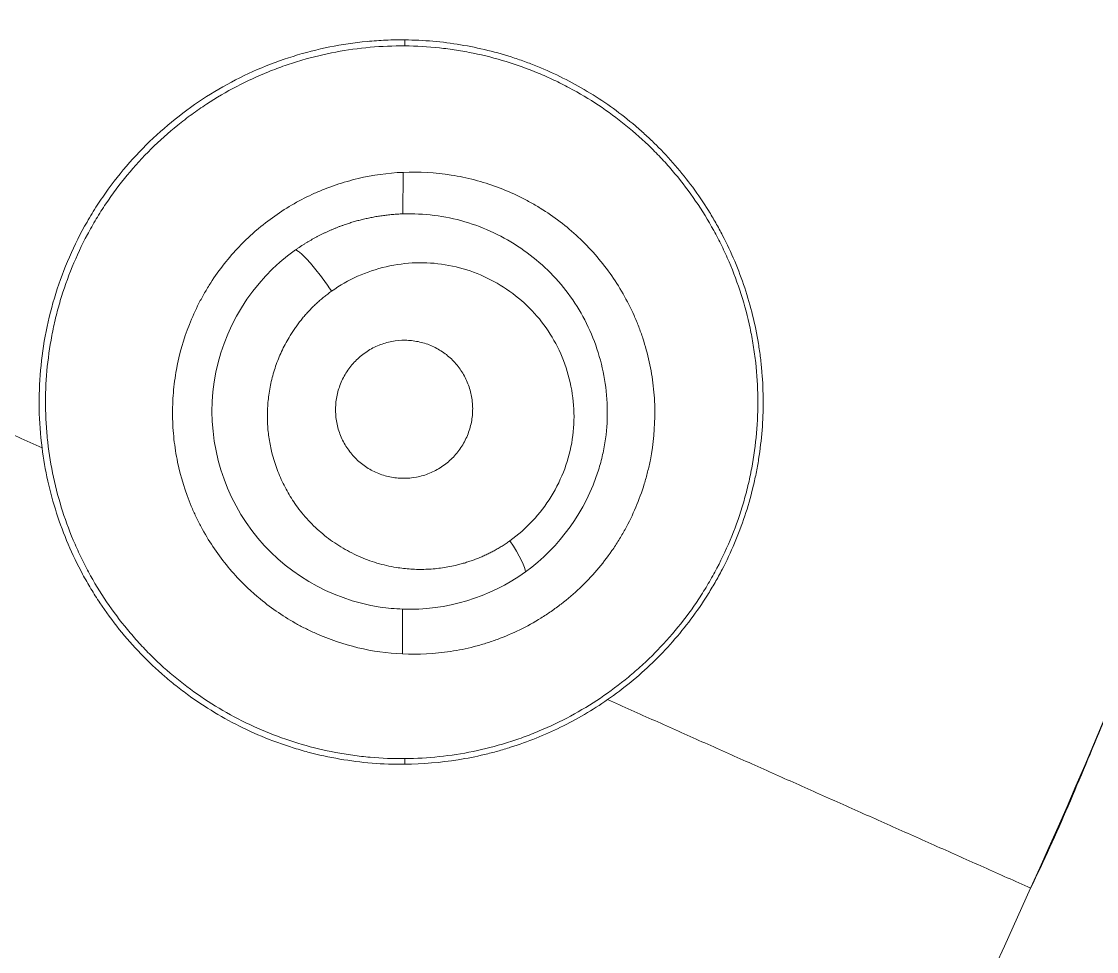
# Model space of a CAD drawing. Extents: x 541 to 1062, y 0 to 382.
# Drawn here: x 926.09 to 933.18, y 259.16 to 265.29 of the extents above; entities that cross this region are included whole.
import ezdxf

# ---------------------------------------------------------------- set-up
doc = ezdxf.new("R2010")
doc.units = 0
doc.header["$LTSCALE"] = 10
doc.header["$MEASUREMENT"] = 0
doc.layers.add('1', color=7, linetype='CONTINUOUS')

msp = doc.modelspace()

# ---------------------------------------------------------------- linework, layer by layer
at = {"layer": '1', "color": 7, "linetype": 'Continuous', "lineweight": 13}
for p, q in [((928.6153, 265.1729), (928.6153, 265.133)), ((928.6028, 264.026), (928.6031, 264.2998)), ((928.6001, 261.4211), (928.5998, 261.1255)), ((928.6153, 260.3988), (928.6153, 260.4359))]:
    msp.add_line(p, q, dxfattribs=at)
at = {"layer": '1', "color": 7, "linetype": 'Continuous', "lineweight": 18}
for radius, start, end in [(45.3527, 272.37375, 90), (41.78, 282.53337, 97.46663), (41.2, 272.64772, 90)]:
    msp.add_arc((895.7003, 276.0745), radius, start, end, dxfattribs=at)
at = {"layer": '1', "color": 7, "linetype": 'Continuous', "lineweight": 13}
msp.add_ellipse((929.233, 261.9028), major_axis=(-0.1742, 0.2443), ratio=0.145294, start_param=3.318223, end_param=4.480331, dxfattribs=at)
at = {"layer": '1', "color": 7, "linetype": 'Continuous', "lineweight": 18}
msp.add_rational_spline([(928.1535, 243.6212), (962.1214, 277.5891), (943.7381, 321.9703), (895.7003, 321.9703)], [1, 0.588455621576, 0.588455621576, 1], degree=3, dxfattribs=at)
for points, knots in [([(931.3045, 296.0517), (932.0696, 294.6666), (932.7537, 293.2374), (933.9508, 290.3105), (934.4637, 288.8127), (935.3118, 285.7689), (935.647, 284.2229), (936.1352, 281.1038), (936.2883, 279.5306), (936.4107, 276.3786), (936.38, 274.7997), (936.1356, 271.6574), (935.9219, 270.0942), (935.3147, 267.0044), (934.9212, 265.4779), (933.96, 262.4822), (933.3924, 261.0131), (932.7417, 259.5826)], [0, 0, 0, 0, 0.125, 0.125, 0.25, 0.25, 0.375, 0.375, 0.5, 0.5, 0.625, 0.625, 0.75, 0.75, 0.875, 0.875, 1, 1, 1, 1]), ([(931.1638, 295.9735), (932.7077, 293.2116), (933.9271, 290.2542), (935.6334, 284.2266), (936.1354, 281.1374), (936.4107, 274.8029), (936.1774, 271.6788), (935.2911, 267.0649), (934.9049, 265.5362), (934.1899, 263.2686), (933.9312, 262.52), (933.5149, 261.4072), (933.3711, 261.0381), (933.0677, 260.3056), (932.9159, 259.9386), (932.7415, 259.5827)], [0, 0, 0, 0, 0.25, 0.25, 0.5, 0.5, 0.75, 0.75, 0.875, 0.875, 0.9375, 0.9375, 0.96875, 0.96875, 1, 1, 1, 1]), ([(931.0556, 240.7191), (931.5335, 241.197), (932.0082, 241.6911), (932.9489, 242.7125), (933.4149, 243.2398), (934.3356, 244.3283), (934.7903, 244.8895), (935.6858, 246.0462), (936.1265, 246.6418), (936.9911, 247.8676), (937.415, 248.4979), (938.2429, 249.793), (938.6469, 250.458), (939.4318, 251.8223), (939.8128, 252.5216), (940.5482, 253.9541), (940.9028, 254.6873), (941.5821, 256.1864), (941.9069, 256.9524), (942.5234, 258.516), (942.8151, 259.3135), (943.3619, 260.9383), (943.617, 261.7655), (944.0875, 263.4477), (944.3029, 264.3026), (944.6905, 266.0373), (944.8629, 266.9172), (945.1615, 268.6989), (945.2879, 269.6007), (945.4919, 271.423), (945.5695, 272.3434), (945.6737, 274.1989), (945.7003, 275.134), (945.7003, 276.0745)], [0, 0, 0, 0, 0.0625, 0.0625, 0.125, 0.125, 0.1875, 0.1875, 0.25, 0.25, 0.3125, 0.3125, 0.375, 0.375, 0.4375, 0.4375, 0.5, 0.5, 0.5625, 0.5625, 0.625, 0.625, 0.6875, 0.6875, 0.75, 0.75, 0.8125, 0.8125, 0.875, 0.875, 0.9375, 0.9375, 1, 1, 1, 1]), ([(924.3275, 269.5546), (924.4066, 269.5539), (924.485, 269.5494), (924.6405, 269.533), (924.7945, 269.5092), (924.9457, 269.4709), (925.058, 269.4365), (925.0953, 269.4242), (925.151, 269.4042), (925.1695, 269.3973), (925.2062, 269.3831), (925.2976, 269.3465), (925.4566, 269.2713), (925.6577, 269.1516), (925.7844, 269.0588), (925.8765, 268.9841), (925.9068, 268.9583), (925.9658, 268.9056), (925.9945, 268.8785), (926.0787, 268.7956), (926.1852, 268.68), (926.2803, 268.5544), (926.3473, 268.4564), (926.3796, 268.4064), (926.4104, 268.355), (926.4305, 268.3203), (926.4404, 268.3029), (926.4885, 268.215), (926.5582, 268.0717), (926.6411, 267.8481), (926.6818, 267.6934), (926.7026, 267.5949), (926.7066, 267.5751), (926.7139, 267.5353), (926.7174, 267.5153), (926.727, 267.4553), (926.7324, 267.4153), (926.7455, 267.2951), (926.755, 267.1348), (926.7488, 266.9742), (926.7381, 266.8536), (926.7312, 266.7933), (926.7221, 266.7329), (926.7155, 266.6927), (926.7119, 266.6725), (926.6929, 266.5726), (926.6547, 266.4153), (926.5748, 266.1873), (926.5065, 266.0405), (926.459, 265.9505), (926.4493, 265.9325), (926.4294, 265.897), (926.3989, 265.8442), (926.3667, 265.7929), (926.2999, 265.6921), (926.2047, 265.5628), (926.0973, 265.4434), (926.0263, 265.372), (926.0119, 265.3578), (925.9827, 265.3299), (925.9679, 265.3161), (925.9231, 265.2752), (925.8927, 265.2488), (925.7999, 265.1723), (925.6719, 265.077), (925.5359, 264.9949), (925.4309, 264.9383), (925.3953, 264.9203), (925.3232, 264.8859), (925.2866, 264.8695), (925.1763, 264.8233), (925.0274, 264.7695), (924.7989, 264.7109), (924.6433, 264.6867), (924.5252, 264.6741), (924.4857, 264.6709), (924.4066, 264.6663), (924.3671, 264.665), (924.3275, 264.6647)], [0, 0, 0, 0, 0.03125, 0.03125, 0.0625, 0.09375, 0.09375, 0.109375, 0.109375, 0.117188, 0.117188, 0.125, 0.15625, 0.1875, 0.21875, 0.21875, 0.234375, 0.234375, 0.25, 0.25, 0.28125, 0.3125, 0.3125, 0.328125, 0.335937, 0.335937, 0.34375, 0.34375, 0.375, 0.40625, 0.4375, 0.4375, 0.445312, 0.445312, 0.453125, 0.453125, 0.46875, 0.46875, 0.5, 0.53125, 0.53125, 0.546875, 0.554687, 0.554687, 0.5625, 0.5625, 0.59375, 0.625, 0.65625, 0.65625, 0.664062, 0.664062, 0.671875, 0.6875, 0.6875, 0.71875, 0.75, 0.75, 0.757813, 0.757813, 0.765625, 0.765625, 0.78125, 0.78125, 0.8125, 0.84375, 0.84375, 0.859375, 0.859375, 0.875, 0.875, 0.90625, 0.9375, 0.96875, 0.96875, 0.984375, 0.984375, 1, 1, 1, 1]), ([(924.3275, 264.7095), (924.4055, 264.7101), (924.5603, 264.7189), (924.789, 264.7542), (924.9392, 264.7924), (925.0509, 264.8267), (925.088, 264.8391), (925.1619, 264.8658), (925.1984, 264.88), (925.3065, 264.9252), (925.447, 264.9922), (925.5804, 265.0724), (925.7102, 265.1594), (925.7732, 265.2063), (925.865, 265.2818), (925.8949, 265.3077), (925.9532, 265.3608), (925.9816, 265.3879), (926.0647, 265.4714), (926.1698, 265.5878), (926.2633, 265.7144), (926.3291, 265.8133), (926.3503, 265.8469), (926.3911, 265.9155), (926.4106, 265.9501), (926.4663, 266.0552), (926.5332, 266.1981), (926.5857, 266.3467), (926.6196, 266.4603), (926.6352, 266.5177), (926.6487, 266.5758), (926.6573, 266.6148), (926.6613, 266.6344), (926.6802, 266.7322), (926.7024, 266.889), (926.7125, 267.1247), (926.7037, 267.2824), (926.6933, 267.381), (926.6909, 267.4008), (926.6858, 267.4402), (926.6773, 267.499), (926.6667, 267.5572), (926.6428, 267.6726), (926.6036, 267.8242), (926.5498, 267.9711), (926.504, 268.0795), (926.4878, 268.1154), (926.4535, 268.1865), (926.4356, 268.2214), (926.3794, 268.3246), (926.2984, 268.4575), (926.2054, 268.5814), (926.131, 268.671), (926.0927, 268.715), (926.0527, 268.7576), (926.0257, 268.7858), (926.0119, 268.7997), (925.9425, 268.8685), (925.8271, 268.9722), (925.6412, 269.1093), (925.5089, 269.1885), (925.4235, 269.2342), (925.4063, 269.2431), (925.3716, 269.2606), (925.3541, 269.2692), (925.3014, 269.2941), (925.266, 269.3098), (925.159, 269.3543), (925.0143, 269.4064), (924.8655, 269.4444), (924.7147, 269.4753), (924.6382, 269.4872), (924.4832, 269.5035), (924.4055, 269.5079), (924.3275, 269.5085)], [0, 0, 0, 0, 0.03125, 0.0625, 0.09375, 0.09375, 0.109375, 0.109375, 0.125, 0.125, 0.15625, 0.1875, 0.1875, 0.21875, 0.21875, 0.234375, 0.234375, 0.25, 0.25, 0.28125, 0.3125, 0.3125, 0.328125, 0.328125, 0.34375, 0.34375, 0.375, 0.40625, 0.40625, 0.421875, 0.429687, 0.429687, 0.4375, 0.4375, 0.46875, 0.5, 0.53125, 0.53125, 0.539062, 0.539062, 0.546875, 0.5625, 0.5625, 0.59375, 0.625, 0.625, 0.640625, 0.640625, 0.65625, 0.65625, 0.6875, 0.71875, 0.71875, 0.734375, 0.742188, 0.742188, 0.75, 0.75, 0.78125, 0.8125, 0.84375, 0.84375, 0.851563, 0.851563, 0.859375, 0.859375, 0.875, 0.875, 0.90625, 0.9375, 0.9375, 0.96875, 0.96875, 1, 1, 1, 1]), ([(926.2224, 262.4851), (926.2116, 262.5703), (926.1993, 262.7405), (926.2052, 262.9107), (926.2202, 263.0809), (926.2323, 263.1659), (926.2661, 263.336), (926.2875, 263.4194), (926.3389, 263.583), (926.3689, 263.6632), (926.4375, 263.8203), (926.4762, 263.8972), (926.5408, 264.0101), (926.5633, 264.047), (926.6101, 264.1193), (926.6344, 264.1546), (926.7098, 264.2584), (926.7636, 264.3246), (926.878, 264.451), (926.9387, 264.5113), (927.0671, 264.6257), (927.1337, 264.6788), (927.2713, 264.7772), (927.4135, 264.8677), (927.5644, 264.9429), (927.7199, 265.0102), (927.7986, 265.0394), (927.9577, 265.0891), (928.1185, 265.1303), (928.2828, 265.1546), (928.4072, 265.1664), (928.4489, 265.1692), (928.5321, 265.1727), (928.5737, 265.1734), (928.6153, 265.1729)], [0, 0, 0, 0, 0.0625, 0.125, 0.125, 0.1875, 0.1875, 0.25, 0.25, 0.3125, 0.3125, 0.375, 0.375, 0.40625, 0.40625, 0.4375, 0.4375, 0.5, 0.5, 0.5625, 0.5625, 0.625, 0.625, 0.6875, 0.75, 0.75, 0.8125, 0.8125, 0.875, 0.9375, 0.9375, 0.96875, 0.96875, 1, 1, 1, 1]), ([(928.6153, 265.133), (928.5384, 265.1337), (928.3854, 265.1275), (928.1589, 265.0961), (928.0099, 265.0605), (927.8988, 265.0281), (927.8619, 265.0163), (927.7884, 264.9908), (927.7521, 264.9772), (927.6444, 264.9338), (927.5044, 264.8692), (927.3712, 264.791), (927.2739, 264.7272), (927.2419, 264.705), (927.1788, 264.659), (927.1477, 264.6351), (927.0558, 264.5608), (926.9392, 264.4563), (926.7814, 264.2838), (926.6876, 264.1581), (926.6327, 264.0762), (926.6219, 264.0596), (926.6006, 264.0262), (926.5902, 264.0093), (926.5596, 263.9583), (926.5402, 263.9239), (926.4846, 263.8197), (926.4179, 263.6777), (926.3656, 263.5298), (926.3319, 263.4165), (926.3216, 263.3784), (926.3076, 263.3207), (926.3031, 263.3013), (926.2947, 263.2626), (926.275, 263.1657), (926.2508, 262.9908), (926.2449, 262.8348), (926.2463, 262.7175), (926.2484, 262.6588), (926.2528, 262.6), (926.2562, 262.5608), (926.2582, 262.5411), (926.2692, 262.4434), (926.2818, 262.3664), (926.3145, 262.2147), (926.3545, 262.0652), (926.409, 261.9202), (926.4478, 261.831), (926.4558, 261.8132), (926.4721, 261.7779), (926.4973, 261.7254), (926.5242, 261.6742), (926.5804, 261.5735), (926.6615, 261.4436), (926.7547, 261.3223), (926.8291, 261.2347), (926.8547, 261.206), (926.9074, 261.1498), (926.9344, 261.1224), (927.0168, 261.0427), (927.1312, 260.9425), (927.2542, 260.8541), (927.3815, 260.7717), (927.4474, 260.7334), (927.5834, 260.6631), (927.7218, 260.5999), (927.936, 260.5261), (928.0833, 260.4908), (928.1954, 260.4696), (928.2331, 260.4634), (928.309, 260.4528), (928.3472, 260.4485), (928.4617, 260.4383), (928.5383, 260.4352), (928.6153, 260.4359)], [0, 0, 0, 0, 0.03125, 0.0625, 0.09375, 0.09375, 0.109375, 0.109375, 0.125, 0.125, 0.15625, 0.1875, 0.1875, 0.203125, 0.203125, 0.21875, 0.21875, 0.25, 0.28125, 0.3125, 0.3125, 0.320313, 0.320313, 0.328125, 0.328125, 0.34375, 0.34375, 0.375, 0.40625, 0.40625, 0.421875, 0.421875, 0.429688, 0.429688, 0.4375, 0.46875, 0.5, 0.5, 0.515625, 0.523438, 0.523438, 0.53125, 0.53125, 0.5625, 0.5625, 0.59375, 0.625, 0.625, 0.632813, 0.632813, 0.640625, 0.65625, 0.65625, 0.6875, 0.71875, 0.71875, 0.734375, 0.734375, 0.75, 0.75, 0.78125, 0.8125, 0.8125, 0.84375, 0.84375, 0.875, 0.90625, 0.9375, 0.9375, 0.953125, 0.953125, 0.96875, 0.96875, 1, 1, 1, 1]), ([(928.6153, 265.1729), (928.7397, 265.1716), (928.862, 265.1607), (929.103, 265.1206), (929.2215, 265.0915), (929.3674, 265.0434), (929.3964, 265.0332), (929.4542, 265.0116), (929.4829, 265.0003), (929.568, 264.9647), (929.6236, 264.9389), (929.7867, 264.8555), (929.8907, 264.7918), (930.0397, 264.684), (930.0881, 264.6461), (930.159, 264.5859), (930.1823, 264.5654), (930.2279, 264.5235), (930.2502, 264.5022), (930.3596, 264.3936), (930.44, 264.3005), (930.5497, 264.1515), (930.5845, 264.1002), (930.6339, 264.0209), (930.6499, 263.9941), (930.6809, 263.9396), (930.696, 263.9118), (930.7682, 263.7724), (930.8168, 263.6572), (930.8956, 263.4198), (930.926, 263.2975), (930.9518, 263.14), (930.9563, 263.1083), (930.9641, 263.0449), (930.9738, 262.9497), (930.9778, 262.8546), (930.9782, 262.6642), (930.9685, 262.5371), (930.9431, 262.3782), (930.9374, 262.3464), (930.9246, 262.2829), (930.9036, 262.1884), (930.877, 262.0959), (930.8166, 261.9136), (930.7667, 261.7956), (930.6922, 261.6528), (930.6766, 261.6244), (930.6443, 261.5682), (930.6276, 261.5405), (930.5761, 261.4587), (930.5398, 261.4059), (930.4249, 261.2526), (930.3406, 261.157), (930.2025, 261.0237), (930.1544, 260.9809), (930.0554, 260.8997), (930.0044, 260.8611), (929.9519, 260.8247)], [0, 0, 0, 0, 0.0625, 0.0625, 0.125, 0.125, 0.140625, 0.140625, 0.15625, 0.15625, 0.1875, 0.1875, 0.25, 0.25, 0.28125, 0.28125, 0.296875, 0.296875, 0.3125, 0.3125, 0.375, 0.375, 0.40625, 0.40625, 0.421875, 0.421875, 0.4375, 0.4375, 0.5, 0.5, 0.5625, 0.5625, 0.578125, 0.578125, 0.59375, 0.625, 0.625, 0.6875, 0.6875, 0.703125, 0.703125, 0.71875, 0.75, 0.75, 0.8125, 0.8125, 0.828125, 0.828125, 0.84375, 0.84375, 0.875, 0.875, 0.9375, 0.9375, 0.96875, 0.96875, 1, 1, 1, 1]), ([(928.6153, 260.4359), (928.6914, 260.4365), (928.8425, 260.4453), (929.066, 260.4799), (929.2128, 260.5174), (929.3222, 260.551), (929.3585, 260.5632), (929.4308, 260.5894), (929.4665, 260.6034), (929.5724, 260.6477), (929.7101, 260.7135), (929.8409, 260.7924), (929.9682, 260.8779), (930.0301, 260.924), (930.1201, 260.9984), (930.1495, 261.0239), (930.2067, 261.0762), (930.2346, 261.1029), (930.3161, 261.1851), (930.4192, 261.2998), (930.5109, 261.4246), (930.5754, 261.5222), (930.5962, 261.5554), (930.6361, 261.623), (930.6552, 261.6571), (930.7096, 261.7606), (930.7748, 261.9014), (930.8259, 262.0478), (930.8588, 262.1598), (930.8688, 262.1974), (930.8871, 262.2735), (930.8953, 262.3119), (930.917, 262.4272), (930.938, 262.5811), (930.9466, 262.8125), (930.9372, 262.9671), (930.9242, 263.0832), (930.919, 263.1217), (930.9066, 263.198), (930.8995, 263.2358), (930.8755, 263.3485), (930.8364, 263.4964), (930.7831, 263.6397), (930.7453, 263.7278), (930.7375, 263.7454), (930.7215, 263.7803), (930.7132, 263.7978), (930.6879, 263.8495), (930.6703, 263.8834), (930.6152, 263.9835), (930.5358, 264.1126), (930.4446, 264.2329), (930.3719, 264.32), (930.3469, 264.3484), (930.2954, 264.4042), (930.2689, 264.4317), (930.1878, 264.5115), (930.0754, 264.6118), (929.8944, 264.7447), (929.7655, 264.8216), (929.6657, 264.8748), (929.6318, 264.8918), (929.5635, 264.9241), (929.5291, 264.9393), (929.3559, 265.0112), (929.2131, 265.055), (929.0295, 265.0927), (928.9925, 265.0994), (928.9179, 265.111), (928.8804, 265.1159), (928.7672, 265.1279), (928.6914, 265.1323), (928.6153, 265.133)], [0, 0, 0, 0, 0.03125, 0.0625, 0.09375, 0.09375, 0.109375, 0.109375, 0.125, 0.125, 0.15625, 0.1875, 0.1875, 0.21875, 0.21875, 0.234375, 0.234375, 0.25, 0.25, 0.28125, 0.3125, 0.3125, 0.328125, 0.328125, 0.34375, 0.34375, 0.375, 0.40625, 0.40625, 0.421875, 0.421875, 0.4375, 0.4375, 0.46875, 0.5, 0.53125, 0.53125, 0.546875, 0.546875, 0.5625, 0.5625, 0.59375, 0.625, 0.625, 0.632812, 0.632812, 0.640625, 0.640625, 0.65625, 0.65625, 0.6875, 0.71875, 0.71875, 0.734375, 0.734375, 0.75, 0.75, 0.78125, 0.8125, 0.84375, 0.84375, 0.859375, 0.859375, 0.875, 0.875, 0.9375, 0.9375, 0.953125, 0.953125, 0.96875, 0.96875, 1, 1, 1, 1]), ([(928.6031, 264.2998), (928.5024, 264.2955), (928.4035, 264.2817), (928.2576, 264.2473), (928.2094, 264.2335), (928.1378, 264.2092), (928.114, 264.2005), (928.0667, 264.1819), (928.0432, 264.172), (927.9275, 264.1201), (927.8398, 264.0701), (927.7154, 263.9826), (927.6752, 263.9513), (927.6167, 263.9011), (927.5975, 263.8838), (927.5602, 263.8485), (927.542, 263.8304), (927.4536, 263.7381), (927.3903, 263.6579), (927.3209, 263.5498), (927.3075, 263.5278), (927.2816, 263.4829), (927.2692, 263.46), (927.2339, 263.391), (927.2127, 263.3441), (927.1563, 263.2011), (927.1279, 263.1025), (927.1045, 262.975), (927.1005, 262.9494), (927.0937, 262.8984), (927.0909, 262.8728), (927.0844, 262.7963), (927.0808, 262.6943), (927.087, 262.5924), (927.0953, 262.516), (927.0987, 262.4905), (927.1068, 262.4397), (927.1114, 262.4146), (927.1374, 262.2899), (927.1675, 262.1935), (927.2163, 262.077), (927.2266, 262.0539), (927.2484, 262.0081), (927.2599, 261.9854), (927.2958, 261.9184), (927.3217, 261.8753), (927.4048, 261.7504), (927.4676, 261.6729), (927.5554, 261.5834), (927.5734, 261.5658), (927.6102, 261.5317), (927.6663, 261.4821), (927.7647, 261.4067), (927.8484, 261.3541), (927.9132, 261.3175), (927.9351, 261.3058), (927.9795, 261.2834), (928.0021, 261.2726), (928.1162, 261.2216), (928.2098, 261.19), (928.4014, 261.1443), (928.4994, 261.1303), (928.5998, 261.1255)], [0, 0, 0, 0, 0.0625, 0.0625, 0.09375, 0.09375, 0.109375, 0.109375, 0.125, 0.125, 0.1875, 0.1875, 0.21875, 0.21875, 0.234375, 0.234375, 0.25, 0.25, 0.3125, 0.3125, 0.328125, 0.328125, 0.34375, 0.34375, 0.375, 0.375, 0.4375, 0.4375, 0.453125, 0.453125, 0.46875, 0.46875, 0.5, 0.53125, 0.53125, 0.546875, 0.546875, 0.5625, 0.5625, 0.625, 0.625, 0.640625, 0.640625, 0.65625, 0.65625, 0.6875, 0.6875, 0.75, 0.75, 0.765625, 0.765625, 0.78125, 0.8125, 0.84375, 0.84375, 0.859375, 0.859375, 0.875, 0.875, 0.9375, 0.9375, 1, 1, 1, 1]), ([(928.5998, 261.1255), (928.7061, 261.1205), (928.8115, 261.1261), (928.968, 261.1501), (929.02, 261.1607), (929.0975, 261.1807), (929.1234, 261.1881), (929.1747, 261.2041), (929.2, 261.2127), (929.3255, 261.259), (929.4213, 261.3057), (929.5354, 261.3764), (929.5579, 261.3912), (929.6024, 261.422), (929.6244, 261.4381), (929.6891, 261.4879), (929.7301, 261.5231), (929.8475, 261.6346), (929.9181, 261.7166), (929.9962, 261.8291), (930.0113, 261.8521), (930.0401, 261.8987), (930.0539, 261.9222), (930.0933, 261.9937), (930.1406, 262.0914), (930.1779, 262.1937), (930.202, 262.2722), (930.2093, 262.2987), (930.2227, 262.352), (930.2287, 262.3787), (930.2549, 262.5124), (930.2647, 262.6202), (930.2632, 262.756), (930.2622, 262.7832), (930.2588, 262.8378), (930.2564, 262.8649), (930.2471, 262.9457), (930.2294, 263.052), (930.2011, 263.1554), (930.176, 263.2319), (930.167, 263.2572), (930.1476, 263.3075), (930.1372, 263.3325), (930.0826, 263.4553), (930.0298, 263.5474), (929.9374, 263.6769), (929.9045, 263.7186), (929.8341, 263.7989), (929.7972, 263.8369), (929.6816, 263.9448), (929.5982, 264.0085), (929.4859, 264.0778), (929.463, 264.0912), (929.4166, 264.1167), (929.3932, 264.1289), (929.3223, 264.1634), (929.2259, 264.2046), (929.1261, 264.2361), (929.0499, 264.256), (929.0243, 264.2621), (928.9726, 264.2729), (928.9465, 264.2777), (928.8154, 264.2984), (928.7097, 264.3045), (928.6031, 264.2998)], [0, 0, 0, 0, 0.0625, 0.0625, 0.09375, 0.09375, 0.109375, 0.109375, 0.125, 0.125, 0.1875, 0.1875, 0.203125, 0.203125, 0.21875, 0.21875, 0.25, 0.25, 0.3125, 0.3125, 0.328125, 0.328125, 0.34375, 0.34375, 0.375, 0.40625, 0.40625, 0.421875, 0.421875, 0.4375, 0.4375, 0.5, 0.5, 0.515625, 0.515625, 0.53125, 0.53125, 0.5625, 0.59375, 0.59375, 0.609375, 0.609375, 0.625, 0.625, 0.6875, 0.6875, 0.71875, 0.71875, 0.75, 0.75, 0.8125, 0.8125, 0.828125, 0.828125, 0.84375, 0.84375, 0.875, 0.90625, 0.90625, 0.921875, 0.921875, 0.9375, 0.9375, 1, 1, 1, 1]), ([(929.3076, 261.8712), (929.4168, 261.9491), (929.5072, 262.0461), (929.6525, 262.2816), (929.6991, 262.4079), (929.7295, 262.6067), (929.7329, 262.6731), (929.7262, 262.806), (929.7159, 262.8736), (929.6663, 263.0704), (929.6097, 263.19), (929.4543, 263.3996), (929.3581, 263.4869), (929.1308, 263.6251), (929.0104, 263.67), (928.7516, 263.712), (928.6239, 263.7081), (928.3608, 263.6476), (928.2406, 263.5938), (928.1318, 263.5162)], [0, 0, 0, 0, 0.125, 0.125, 0.25, 0.25, 0.3125, 0.3125, 0.375, 0.375, 0.5, 0.5, 0.625, 0.625, 0.75, 0.75, 0.875, 0.875, 1, 1, 1, 1]), ([(928.1318, 263.5162), (928.1276, 263.5132), (928.1192, 263.5072), (928.1068, 263.498), (928.0946, 263.4886), (928.0825, 263.479), (928.0706, 263.4692), (928.0588, 263.4593), (928.0473, 263.4492), (928.0358, 263.4389), (928.0246, 263.4284), (928.0135, 263.4178), (928.0026, 263.4069), (927.9918, 263.3959), (927.9812, 263.3848), (927.9708, 263.3734), (927.9606, 263.3619), (927.9505, 263.3502), (927.9406, 263.3383), (927.9308, 263.3262), (927.9212, 263.314), (927.9118, 263.3016), (927.9025, 263.289), (927.8934, 263.2762), (927.8845, 263.2633), (927.8757, 263.2502), (927.8671, 263.2369), (927.8428, 263.198), (927.8064, 263.1318), (927.7657, 263.0349), (927.7356, 262.9347), (927.7167, 262.8341), (927.7078, 262.7349), (927.7083, 262.6386), (927.7183, 262.5433), (927.735, 262.462), (927.7542, 262.3946), (927.7727, 262.3405), (927.7939, 262.2879), (927.8179, 262.2369), (927.8447, 262.1875), (927.8741, 262.1396), (927.9203, 262.0731), (927.9884, 261.9921), (928.085, 261.9039), (928.1925, 261.8289), (928.3083, 261.7677), (928.4306, 261.7222), (928.5471, 261.6956), (928.6551, 261.6833), (928.753, 261.6818), (928.851, 261.6901), (928.926, 261.7038), (928.9782, 261.7167), (929.0079, 261.725), (929.0372, 261.7341), (929.0661, 261.744), (929.0946, 261.7548), (929.1227, 261.7664), (929.1503, 261.7789), (929.1776, 261.7922), (929.2044, 261.8063), (929.2309, 261.8212), (929.2569, 261.837), (929.2825, 261.8536), (929.2993, 261.8654), (929.3076, 261.8712)], [0, 0, 0, 0, 0.004844, 0.009676, 0.014498, 0.019311, 0.024115, 0.028913, 0.033705, 0.038493, 0.043278, 0.04806, 0.052843, 0.057626, 0.06241, 0.067198, 0.071991, 0.076788, 0.081593, 0.086406, 0.091228, 0.096061, 0.100905, 0.105763, 0.110634, 0.115521, 0.120424, 0.125345, 0.158126, 0.190427, 0.222628, 0.255114, 0.285342, 0.315167, 0.344883, 0.374786, 0.392899, 0.410838, 0.428657, 0.446408, 0.464147, 0.481928, 0.499805, 0.541215, 0.582635, 0.624735, 0.666756, 0.708276, 0.749949, 0.781302, 0.812421, 0.843594, 0.875103, 0.884925, 0.894678, 0.904373, 0.914017, 0.923619, 0.933188, 0.942733, 0.952263, 0.961786, 0.971313, 0.980851, 0.990411, 1, 1, 1, 1]), ([(928.1581, 262.7415), (928.1585, 262.7717), (928.1619, 262.8014), (928.1712, 262.8453), (928.175, 262.8598), (928.1841, 262.8885), (928.1894, 262.9028), (928.2072, 262.9442), (928.2217, 262.9704), (928.2471, 263.0075), (928.2563, 263.0196), (928.2757, 263.0426), (928.2859, 263.0535), (928.3178, 263.0847), (928.341, 263.1033), (928.3912, 263.136), (928.4174, 263.1496), (928.4583, 263.166), (928.4722, 263.1708), (928.5005, 263.1791), (928.515, 263.1825), (928.5582, 263.1907), (928.5871, 263.1933), (928.6308, 263.193), (928.6455, 263.1921), (928.6745, 263.1891), (928.6889, 263.1868), (928.7314, 263.1781), (928.759, 263.1696), (928.7993, 263.1528), (928.8125, 263.1465), (928.8381, 263.1327), (928.8628, 263.1178), (928.886, 263.1006), (928.9085, 263.0822), (928.9193, 263.0724), (928.9505, 263.0412), (928.969, 263.0187), (928.9934, 262.9824), (929.001, 262.9699), (929.0149, 262.944), (929.0214, 262.9305), (929.0385, 262.8896), (929.0472, 262.8614), (929.0561, 262.8179), (929.0584, 262.8032), (929.0615, 262.7733), (929.0623, 262.7583), (929.0624, 262.7432)], [0, 0, 0, 0, 0.0625, 0.0625, 0.09375, 0.09375, 0.125, 0.125, 0.1875, 0.1875, 0.21875, 0.21875, 0.25, 0.25, 0.3125, 0.3125, 0.375, 0.375, 0.40625, 0.40625, 0.4375, 0.4375, 0.5, 0.5, 0.53125, 0.53125, 0.5625, 0.5625, 0.625, 0.625, 0.65625, 0.65625, 0.6875, 0.71875, 0.71875, 0.75, 0.75, 0.8125, 0.8125, 0.84375, 0.84375, 0.875, 0.875, 0.9375, 0.9375, 0.96875, 0.96875, 1, 1, 1, 1]), ([(929.0624, 262.7432), (929.0625, 262.7127), (929.0597, 262.6826), (929.051, 262.6381), (929.0473, 262.6233), (929.0385, 262.5941), (929.0334, 262.5796), (929.0159, 262.5375), (929.0017, 262.5108), (928.9763, 262.4729), (928.9672, 262.4606), (928.9478, 262.4371), (928.9275, 262.4148), (928.9051, 262.3947), (928.8818, 262.3757), (928.8696, 262.3667), (928.8317, 262.3417), (928.8053, 262.3278), (928.764, 262.311), (928.7499, 262.306), (928.7212, 262.2975), (928.7067, 262.294), (928.6631, 262.2857), (928.6338, 262.283), (928.5895, 262.2833), (928.5746, 262.2842), (928.5453, 262.2873), (928.5308, 262.2896), (928.4879, 262.2985), (928.4599, 262.3071), (928.4191, 262.3244), (928.4059, 262.3308), (928.3801, 262.3449), (928.3552, 262.3601), (928.3318, 262.3777), (928.3092, 262.3966), (928.2982, 262.4067), (928.2671, 262.4383), (928.2486, 262.4612), (928.2243, 262.4983), (928.2168, 262.5111), (928.2029, 262.5376), (928.1966, 262.5513), (928.1799, 262.5928), (928.1715, 262.6214), (928.1632, 262.6657), (928.1611, 262.6808), (928.1585, 262.711), (928.1579, 262.7263), (928.1581, 262.7415)], [0, 0, 0, 0, 0.0625, 0.0625, 0.09375, 0.09375, 0.125, 0.125, 0.1875, 0.1875, 0.21875, 0.21875, 0.25, 0.28125, 0.28125, 0.3125, 0.3125, 0.375, 0.375, 0.40625, 0.40625, 0.4375, 0.4375, 0.5, 0.5, 0.53125, 0.53125, 0.5625, 0.5625, 0.625, 0.625, 0.65625, 0.65625, 0.6875, 0.71875, 0.71875, 0.75, 0.75, 0.8125, 0.8125, 0.84375, 0.84375, 0.875, 0.875, 0.9375, 0.9375, 0.96875, 0.96875, 1, 1, 1, 1]), ([(928.6153, 260.3988), (928.4697, 260.3973), (928.3266, 260.409), (928.1154, 260.4453), (928.0456, 260.4606), (927.9418, 260.4882), (927.9074, 260.4982), (927.8388, 260.5199), (927.8045, 260.5315), (927.635, 260.5935), (927.5057, 260.6546), (927.3211, 260.763), (927.261, 260.8019), (927.1734, 260.8645), (927.1446, 260.8861), (927.0877, 260.9308), (927.0597, 260.9539), (926.9224, 261.0722), (926.8223, 261.1757), (926.6867, 261.344), (926.6439, 261.4023), (926.5834, 261.4931), (926.5639, 261.524), (926.5261, 261.5868), (926.5078, 261.6189), (926.4205, 261.7804), (926.3633, 261.9145), (926.2961, 262.1229), (926.2769, 262.1936), (926.2447, 262.3375), (926.2319, 262.4106), (926.2224, 262.4851)], [0, 0, 0, 0, 0.125, 0.125, 0.1875, 0.1875, 0.21875, 0.21875, 0.25, 0.25, 0.375, 0.375, 0.4375, 0.4375, 0.46875, 0.46875, 0.5, 0.5, 0.625, 0.625, 0.6875, 0.6875, 0.71875, 0.71875, 0.75, 0.75, 0.875, 0.875, 0.9375, 0.9375, 1, 1, 1, 1]), ([(920.6768, 261.5796), (920.7252, 261.551), (920.822, 261.4939), (920.9672, 261.4082), (921.1123, 261.3226), (921.2573, 261.2369), (921.4023, 261.1512), (921.5471, 261.0656), (921.692, 260.9799), (921.8367, 260.8942), (921.9814, 260.8086), (922.126, 260.7229), (922.2705, 260.6372), (922.4149, 260.5515), (922.5593, 260.4658), (922.7036, 260.3801), (922.8478, 260.2944), (922.9919, 260.2087), (923.136, 260.1229), (923.2799, 260.0372), (923.4238, 259.9514), (923.5676, 259.8657), (923.7113, 259.7799), (923.8549, 259.6941), (923.9985, 259.6083), (924.1419, 259.5224), (924.2853, 259.4366), (924.4285, 259.3507), (924.5717, 259.2648), (924.7148, 259.1789), (924.8578, 259.0929), (925.0007, 259.007), (925.1435, 258.921), (925.2862, 258.835), (925.4288, 258.7489), (925.5713, 258.6629), (925.7239, 258.5706), (925.8922, 258.4688), (926.0821, 258.3542), (926.2888, 258.2294), (926.5123, 258.0943), (926.7527, 257.9489), (927.0096, 257.7932), (927.2831, 257.6271), (927.5731, 257.4504), (927.8792, 257.2631), (928.1366, 257.1049), (928.3433, 256.9771), (928.4975, 256.8813), (928.6619, 256.7785), (928.8364, 256.6688), (929.0208, 256.552), (929.2149, 256.428), (929.4665, 256.2654), (929.7505, 256.0792), (930.042, 255.8841), (930.27, 255.7282), (930.4359, 255.6128), (930.5406, 255.539), (930.5902, 255.5038), (930.605, 255.4934)], [0, 0, 0, 0, 0.01429, 0.028579, 0.042868, 0.057157, 0.071446, 0.085735, 0.100023, 0.114311, 0.128599, 0.142886, 0.157173, 0.17146, 0.185747, 0.200033, 0.214319, 0.228605, 0.24289, 0.257175, 0.27146, 0.285744, 0.300028, 0.314312, 0.328596, 0.342879, 0.357162, 0.371444, 0.385726, 0.400008, 0.414289, 0.42857, 0.442851, 0.457131, 0.471411, 0.48569, 0.499969, 0.517304, 0.536343, 0.557084, 0.579529, 0.603677, 0.629529, 0.657084, 0.686343, 0.717306, 0.749973, 0.764611, 0.780325, 0.797114, 0.814977, 0.83391, 0.853911, 0.874975, 0.91197, 0.942477, 0.966515, 0.984104, 0.995262, 1, 1, 1, 1]), ([(929.9519, 260.8247), (929.8522, 260.7555), (929.749, 260.6951), (929.5359, 260.5905), (929.426, 260.5464), (929.2845, 260.5014), (929.2559, 260.493), (929.1985, 260.4771), (929.1696, 260.4697), (929.083, 260.4492), (929.0251, 260.4377), (928.8505, 260.4099), (928.7333, 260.4), (928.6153, 260.3988)], [0, 0, 0, 0, 0.25, 0.25, 0.5, 0.5, 0.5625, 0.5625, 0.625, 0.625, 0.75, 0.75, 1, 1, 1, 1])]:
    msp.add_open_spline(points, degree=3, knots=knots, dxfattribs=at)
at = {"layer": '1', "color": 7, "linetype": 'Continuous', "lineweight": 13}
for points, knots in [([(938.0654, 276.0745), (938.0654, 273.3017), (937.7923, 270.529), (936.7104, 265.0899), (935.9017, 262.4238), (933.7795, 257.3003), (932.4661, 254.8431), (929.3851, 250.2322), (927.6176, 248.0784), (923.6963, 244.1571), (921.5426, 242.3896), (916.9316, 239.3086), (914.4744, 237.9953), (909.351, 235.8731), (906.6848, 235.0643), (901.8662, 234.1058), (899.7354, 233.8478), (897.5973, 233.7519)], [0, 0, 0, 0, 0.128669, 0.128669, 0.257338, 0.257338, 0.386007, 0.386007, 0.514676, 0.514676, 0.643345, 0.643345, 0.772014, 0.772014, 0.900684, 0.900684, 1, 1, 1, 1]), ([(926.2224, 262.4851), (926.1704, 262.5083), (926.0663, 262.5547), (925.91, 262.6242), (925.7537, 262.6938), (925.5974, 262.7634), (925.4409, 262.8331), (925.2844, 262.9028), (925.1278, 262.9725), (924.9711, 263.0422), (924.8144, 263.112), (924.6576, 263.1818), (924.5007, 263.2517), (924.3438, 263.3215), (924.1868, 263.3914), (924.0297, 263.4614), (923.8726, 263.5313), (923.7154, 263.6013), (923.5581, 263.6714), (923.4008, 263.7414), (923.2433, 263.8115), (923.0859, 263.8816), (922.9283, 263.9518), (922.7707, 264.0219), (922.613, 264.0921), (922.4553, 264.1624), (922.2975, 264.2326), (922.1396, 264.3029), (921.9817, 264.3732), (921.8237, 264.4436), (921.6656, 264.514), (921.5075, 264.5844), (921.3493, 264.6548), (921.191, 264.7253), (921.0327, 264.7958), (920.8743, 264.8663), (920.7687, 264.9133), (920.7158, 264.9368)], [0, 0, 0, 0, 0.028565, 0.05713, 0.085696, 0.114261, 0.142827, 0.171393, 0.19996, 0.228526, 0.257093, 0.285661, 0.314228, 0.342797, 0.371365, 0.399934, 0.428503, 0.457073, 0.485643, 0.514213, 0.542784, 0.571356, 0.599928, 0.6285, 0.657074, 0.685647, 0.714222, 0.742796, 0.771372, 0.799948, 0.828525, 0.857102, 0.88568, 0.914259, 0.942839, 0.971419, 1, 1, 1, 1]), ([(927.8946, 263.7889), (927.8996, 263.7925), (927.9097, 263.7995), (927.9251, 263.8098), (927.9406, 263.82), (927.9564, 263.8299), (927.9723, 263.8397), (927.9884, 263.8492), (928.0047, 263.8586), (928.0212, 263.8677), (928.0379, 263.8767), (928.0548, 263.8854), (928.0719, 263.8939), (928.0891, 263.9022), (928.1065, 263.9102), (928.1241, 263.9181), (928.1419, 263.9257), (928.1599, 263.933), (928.178, 263.9401), (928.1963, 263.947), (928.2183, 263.9549), (928.2441, 263.9636), (928.2741, 263.9728), (928.3046, 263.9815), (928.3357, 263.9895), (928.3673, 263.9968), (928.3994, 264.0034), (928.4321, 264.0093), (928.4653, 264.0143), (928.499, 264.0186), (928.5332, 264.022), (928.5678, 264.0246), (928.5911, 264.0255), (928.6028, 264.026)], [0, 0, 0, 0, 0.024183, 0.048456, 0.072819, 0.097273, 0.121818, 0.146454, 0.171182, 0.196003, 0.220916, 0.245922, 0.271021, 0.296214, 0.321501, 0.346882, 0.372358, 0.397929, 0.423596, 0.449359, 0.475218, 0.516108, 0.557508, 0.59942, 0.641846, 0.684788, 0.728248, 0.772228, 0.81673, 0.861756, 0.907309, 0.953389, 1, 1, 1, 1]), ([(929.4107, 261.6668), (929.6369, 261.83), (929.8294, 262.0994), (929.9118, 262.4049), (929.9272, 262.4735), (929.9335, 262.5082), (929.948, 262.6127), (929.9592, 262.8232), (929.9068, 263.0997), (929.8223, 263.2892), (929.7567, 263.4098), (929.7191, 263.4673), (929.5933, 263.6291), (929.3909, 263.8172), (929.1411, 263.936), (928.9441, 263.9938), (928.8768, 264.0079), (928.7406, 264.0249), (928.6717, 264.0279), (928.6028, 264.0255)], [0, 0, 0, 0, 0.25, 0.28125, 0.28125, 0.3125, 0.3125, 0.375, 0.5, 0.5625, 0.5625, 0.625, 0.625, 0.75, 0.875, 0.875, 0.9375, 0.9375, 1, 1, 1, 1]), ([(927.8946, 263.7889), (927.608, 263.5872), (927.409, 263.2644), (927.3046, 262.5733), (927.4001, 262.2111), (927.8108, 261.6672), (928.1192, 261.4854), (928.501, 261.4275), (928.5505, 261.423), (928.6001, 261.4212)], [0, 0, 0, 0, 0.317689, 0.317689, 0.635379, 0.635379, 0.953068, 0.953068, 1, 1, 1, 1]), ([(928.1318, 263.5162), (928.1221, 263.5309), (928.1115, 263.5463), (928.0892, 263.5778), (928.0775, 263.594), (928.0533, 263.6261), (928.041, 263.6421), (928.0164, 263.6727), (928.0042, 263.6873), (927.9808, 263.7142), (927.9697, 263.7264), (927.9491, 263.7477), (927.9397, 263.7568), (927.923, 263.7716), (927.9157, 263.7773), (927.9035, 263.7854), (927.8985, 263.7879), (927.8946, 263.7889)], [0, 0, 0, 0, 0.125, 0.125, 0.25, 0.25, 0.375, 0.375, 0.5, 0.5, 0.625, 0.625, 0.75, 0.75, 0.875, 0.875, 1, 1, 1, 1]), ([(920.9563, 261.9226), (921.0017, 261.8953), (921.0924, 261.8406), (921.2281, 261.7588), (921.3631, 261.6772), (921.4976, 261.596), (921.6315, 261.515), (921.7648, 261.4343), (921.8975, 261.3539), (922.0296, 261.2737), (922.1611, 261.1939), (922.292, 261.1143), (922.4223, 261.035), (922.5521, 260.956), (922.6812, 260.8773), (922.8097, 260.7988), (922.9377, 260.7206), (923.065, 260.6427), (923.1918, 260.5651), (923.318, 260.4877), (923.4435, 260.4106), (923.5685, 260.3338), (923.6929, 260.2573), (923.8167, 260.181), (923.9399, 260.105), (924.0625, 260.0293), (924.1845, 259.9538), (924.3059, 259.8786), (924.4267, 259.8036), (924.5469, 259.7289), (924.6666, 259.6545), (924.7856, 259.5804), (924.904, 259.5065), (925.0219, 259.4328), (925.1391, 259.3595), (925.2558, 259.2863), (925.3719, 259.2135), (925.4873, 259.1409), (925.6022, 259.0685), (925.7165, 258.9964), (925.8302, 258.9246), (926.0534, 258.7833), (926.3812, 258.5749), (926.8081, 258.3014), (927.22, 258.0352), (927.6168, 257.7763), (927.9987, 257.5246), (928.2913, 257.3293), (928.4963, 257.1915), (928.6147, 257.112), (928.7206, 257.0409), (928.8139, 256.9781), (928.8946, 256.9236), (928.9982, 256.8535), (929.1257, 256.7666), (929.2781, 256.6617), (929.4213, 256.5621), (929.5468, 256.4737), (929.657, 256.3951), (929.7542, 256.3248), (929.8495, 256.2551), (929.9428, 256.186), (930.034, 256.1176), (930.1233, 256.0497), (930.2105, 255.9824), (930.2957, 255.9157), (930.3789, 255.8495), (930.4601, 255.784), (930.5393, 255.719), (930.6166, 255.6547), (930.6671, 255.6116), (930.6921, 255.5903)], [0, 0, 0, 0, 0.013488, 0.026926, 0.040312, 0.053648, 0.066933, 0.080168, 0.093351, 0.106484, 0.119565, 0.132597, 0.145577, 0.158506, 0.171385, 0.184213, 0.19699, 0.209717, 0.222393, 0.235018, 0.247592, 0.260116, 0.272589, 0.285011, 0.297383, 0.309704, 0.321974, 0.334194, 0.346363, 0.358481, 0.370549, 0.382566, 0.394533, 0.406449, 0.418314, 0.430129, 0.441893, 0.453606, 0.465269, 0.476882, 0.488444, 0.499955, 0.54504, 0.58875, 0.631087, 0.67205, 0.71164, 0.749859, 0.763542, 0.775921, 0.786996, 0.796767, 0.805235, 0.812397, 0.82939, 0.84548, 0.860669, 0.874956, 0.885584, 0.896043, 0.906333, 0.916454, 0.926406, 0.936189, 0.945805, 0.955254, 0.964535, 0.97365, 0.982599, 0.991382, 1, 1, 1, 1]), ([(930.6651, 255.3116), (930.612, 255.3422), (930.5061, 255.4032), (930.3475, 255.4945), (930.1895, 255.5855), (930.032, 255.6762), (929.8752, 255.7665), (929.7189, 255.8565), (929.5632, 255.9461), (929.4081, 256.0354), (929.2535, 256.1244), (929.0996, 256.213), (928.9463, 256.3013), (928.7935, 256.3893), (928.6414, 256.4769), (928.4898, 256.5641), (928.3388, 256.651), (928.1884, 256.7376), (928.0387, 256.8238), (927.8895, 256.9097), (927.7409, 256.9952), (927.5929, 257.0804), (927.4456, 257.1653), (927.2988, 257.2498), (927.1526, 257.3339), (927.007, 257.4177), (926.8621, 257.5012), (926.7177, 257.5843), (926.574, 257.667), (926.4308, 257.7494), (926.2883, 257.8314), (926.1464, 257.9131), (926.0051, 257.9945), (925.8644, 258.0755), (925.7243, 258.1561), (925.5848, 258.2364), (925.4459, 258.3163), (925.3077, 258.3959), (925.1701, 258.4751), (925.0331, 258.554), (924.8967, 258.6325), (924.7609, 258.7106), (924.6258, 258.7884), (924.4912, 258.8658), (924.3573, 258.9429), (924.224, 259.0196), (924.0914, 259.096), (923.9593, 259.172), (923.8279, 259.2476), (923.6971, 259.3229), (923.5669, 259.3978), (923.4374, 259.4724), (923.3085, 259.5465), (923.1802, 259.6204), (923.0526, 259.6938), (922.9255, 259.7669), (922.7991, 259.8397), (922.6734, 259.9121), (922.5482, 259.9841), (922.4237, 260.0557), (922.2999, 260.127), (922.1766, 260.1979), (922.054, 260.2684), (921.9321, 260.3386), (921.8108, 260.4084), (921.6901, 260.4779), (921.57, 260.547), (921.4506, 260.6157), (921.3318, 260.684), (921.2137, 260.752), (921.0962, 260.8196), (920.9793, 260.8868), (920.8631, 260.9537), (920.7475, 261.0202), (920.6326, 261.0863), (920.5183, 261.152), (920.4423, 261.1958), (920.4044, 261.2176)], [0, 0, 0, 0, 0.015717, 0.031369, 0.046957, 0.06248, 0.077939, 0.093334, 0.108664, 0.12393, 0.139132, 0.154269, 0.169341, 0.184349, 0.199293, 0.214173, 0.228988, 0.243738, 0.258424, 0.273046, 0.287603, 0.302096, 0.316525, 0.330889, 0.345188, 0.359424, 0.373594, 0.387701, 0.401743, 0.41572, 0.429634, 0.443482, 0.457267, 0.470987, 0.484642, 0.498233, 0.51176, 0.525222, 0.53862, 0.551953, 0.565222, 0.578427, 0.591567, 0.604643, 0.617654, 0.630601, 0.643483, 0.656302, 0.669055, 0.681744, 0.694369, 0.70693, 0.719425, 0.731857, 0.744224, 0.756527, 0.768765, 0.780939, 0.793048, 0.805093, 0.817074, 0.82899, 0.840842, 0.852629, 0.864352, 0.87601, 0.887604, 0.899134, 0.910599, 0.921999, 0.933336, 0.944607, 0.955815, 0.966958, 0.978036, 0.98905, 1, 1, 1, 1]), ([(932.7417, 259.5826), (932.6902, 259.6055), (932.5874, 259.6512), (932.433, 259.72), (932.2786, 259.7887), (932.124, 259.8576), (931.9694, 259.9264), (931.8147, 259.9953), (931.6599, 260.0642), (931.5051, 260.1331), (931.3501, 260.2021), (931.1951, 260.2712), (931.04, 260.3402), (930.8848, 260.4093), (930.7295, 260.4785), (930.5741, 260.5476), (930.4187, 260.6168), (930.2632, 260.6861), (930.1076, 260.7553), (930.0038, 260.8016), (929.9519, 260.8247)], [0, 0, 0, 0, 0.055563, 0.111126, 0.166687, 0.222247, 0.277806, 0.333364, 0.388922, 0.444478, 0.500034, 0.555588, 0.611142, 0.666695, 0.722248, 0.777799, 0.83335, 0.888901, 0.944451, 1, 1, 1, 1])]:
    msp.add_open_spline(points, degree=3, knots=knots, dxfattribs=at)
msp.add_open_spline([(928.6001, 261.4212), (928.8861, 261.4114), (929.1745, 261.4963), (929.4107, 261.6668)], degree=3, dxfattribs=at)
at = {"layer": '1', "color": 7, "linetype": 'Continuous', "lineweight": 18}
msp.add_open_spline([(932.7417, 259.5826), (932.133, 258.2153), (931.4484, 256.8819), (930.6921, 255.5903)], degree=3, dxfattribs=at)

doc.saveas('drawing.dxf')
